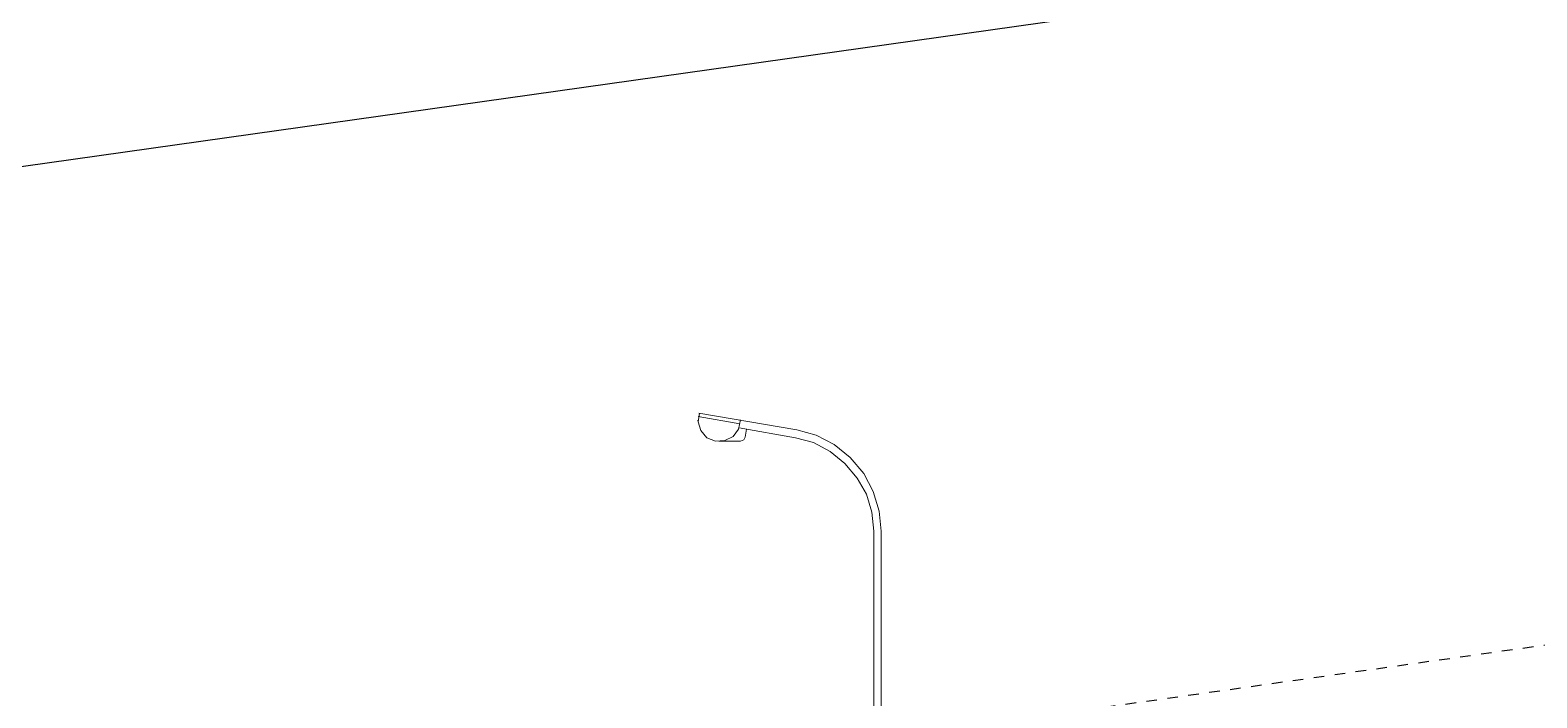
# Model space of a CAD drawing. Header units: millimetres. Extents: x 583747 to 596416, y 2304962 to 2309584.
# Drawn here: x 595615.4 to 595629.67, y 2307054.63 to 2307060.95 of the extents above; entities that cross this region are included whole.
import ezdxf
from ezdxf.xclip import XClip

# ---------------------------------------------------------------- set-up
doc = ezdxf.new("R2010")
doc.units = ezdxf.units.MM
doc.linetypes.add('DASHDOT', pattern=[1, 0.5, -0.25, 0, -0.25])
doc.layers.add('A-PLOT LINE', color=6, linetype='DASHDOT')
doc.layers.add('AFP-KERB-LINE', color=2, linetype='Continuous')
doc.layers.add('KT-DV2', color=7, linetype='Continuous', lineweight=15)
doc.layers.add('PDF_Geometry', color=7, linetype='Continuous', true_color=0xeeefee)

# ---------------------------------------------------------------- blocks, each defined once
blk = doc.blocks.new('DEN')
at = {"layer": 'PDF_Geometry', "color": 7, "lineweight": 18}
for points in [[(595600.104, 2307057.328), (595600.091, 2307057.246), (595600.116, 2307057.163), (595600.174, 2307057.093), (595600.256, 2307057.062), (595600.345, 2307057.068), (595600.421, 2307057.106), (595600.472, 2307057.176), (595600.491, 2307057.265)], [(595600.091, 2307057.296), (595600.485, 2307057.227)], [(595601.824, 2307054.262), (595601.824, 2307056.211), (595601.805, 2307056.401), (595601.748, 2307056.585), (595601.659, 2307056.757), (595601.532, 2307056.909), (595601.38, 2307057.03), (595601.208, 2307057.119), (595601.024, 2307057.17), (595600.097, 2307057.328)], [(595600.085, 2307057.258), (595600.091, 2307057.258)], [(595600.288, 2307057.062), (595600.491, 2307057.062), (595600.523, 2307057.074), (595600.535, 2307057.1), (595600.548, 2307057.176)], [(595601.755, 2307054.262), (595601.755, 2307056.211), (595601.735, 2307056.389), (595601.685, 2307056.56), (595601.596, 2307056.712), (595601.481, 2307056.852), (595601.342, 2307056.966), (595601.183, 2307057.049), (595601.012, 2307057.093), (595600.478, 2307057.189)], [(595601.742, 2307050.833), (595601.742, 2307054.262), (595601.837, 2307054.262), (595601.837, 2307050.833)], [(595601.716, 2307046.935), (595601.716, 2307050.833), (595601.862, 2307050.833), (595601.862, 2307046.935)]]:
    blk.add_lwpolyline(points, dxfattribs=at)
blk = doc.blocks.new('PLOT')
at = {"layer": 'A-PLOT LINE', "color": 251}
blk.add_line((3542670, 1009700), (3692874, 1089673), dxfattribs=at)
blk = doc.blocks.new('DV')
at = {"layer": 'AFP-KERB-LINE'}
blk.add_line((532347, -75975), (693789, -53193), dxfattribs=at)
ref = blk.add_blockref('PLOT', (-3147123, 179596, 0), dxfattribs=dict(rotation=340.0000000045929))
XClip(ref).set_block_clipping_path([(3437700.5976729654, 868981.9081885163), (3912891.8375199828, 1041937.3750337446), (3715693.8178756535, 1583734.481302836), (3240502.5780286361, 1410779.0144576086)])

msp = doc.modelspace()

# ---------------------------------------------------------------- block references
msp.add_blockref('DEN', (21.636, 0))
at = {"layer": 'KT-DV2', "xscale": 0.001, "yscale": 0.001, "zscale": 0.001}
msp.add_blockref('DV', (595062.1, 2307132.692), dxfattribs=at)

doc.saveas('drawing.dxf')
